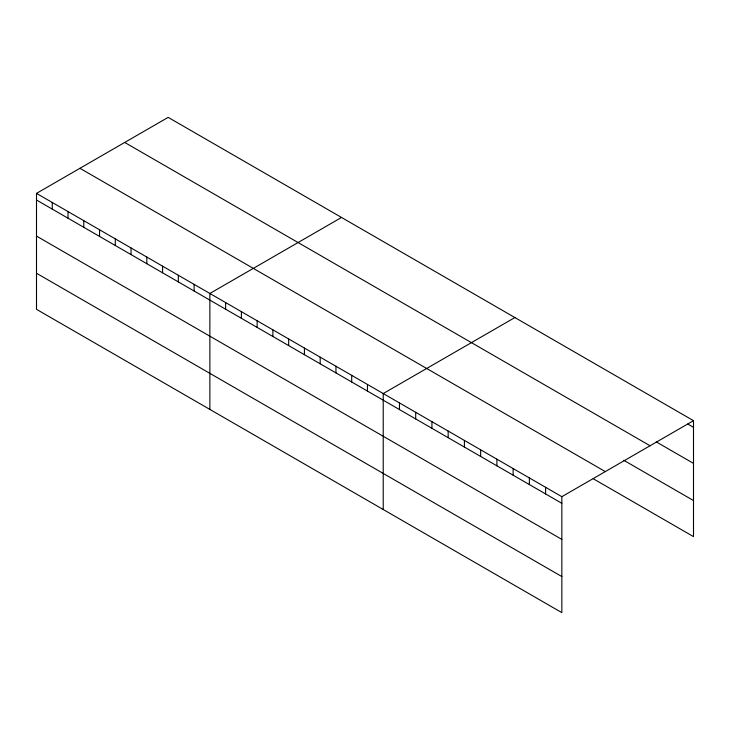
<?xml version="1.0" encoding="UTF-8"?>
<svg xmlns="http://www.w3.org/2000/svg" width="730" height="730" viewBox="0 0 730 730"><rect width="100%" height="100%" fill="white"/><g stroke="black" fill="none" stroke-linecap="round" stroke-linejoin="round"><path stroke-width="1.09" d="M36.5 193.377L561.845 496.683L561.845 612.634L36.5 309.328L36.5 193.377L168.155 117.366L693.5 420.672L693.5 536.623L593.207 478.716M341.521 217.458L209.866 293.469L209.866 409.421M514.887 317.55L383.223 393.561L383.223 509.513M561.845 496.683L693.5 420.672M687.769 424.002L693.5 427.305M656.252 441.878L693.5 463.386M124.711 142.45L650.056 445.756M623.776 460.292L693.5 500.552M79.944 168.292L605.289 471.598M36.5 200.011L561.845 503.317M36.5 236.091L561.845 539.397M36.5 273.257L561.845 576.563M545.602 487.311L545.602 493.945M529.369 477.931L529.369 484.574M513.126 468.56L513.126 475.193M496.893 459.179L496.893 465.822M480.65 449.808L480.65 456.442M464.417 440.436L464.417 447.07M448.174 431.056L448.174 437.699M431.941 421.685L431.941 428.318M415.698 412.304L415.698 418.947M399.465 402.933L399.465 409.566M367.464 384.464L367.464 391.098M351.705 375.357L351.705 382M335.946 366.259L335.946 372.902M320.187 357.162L320.187 363.796M304.428 348.064L304.428 354.698M288.669 338.966L288.669 345.6M272.901 329.869L272.901 336.503M257.142 320.762L257.142 327.405M241.384 311.664L241.384 318.307M225.625 302.567L225.625 309.201M194.107 284.371L194.107 291.005M178.339 275.274L178.339 281.908M162.58 266.167L162.58 272.81M146.821 257.07L146.821 263.712M131.062 247.972L131.062 254.606M115.303 238.874L115.303 245.508M99.545 229.777L99.545 236.41M83.777 220.679L83.777 227.313M68.018 211.572L68.018 218.215M52.259 202.475L52.259 209.118"/></g></svg>
